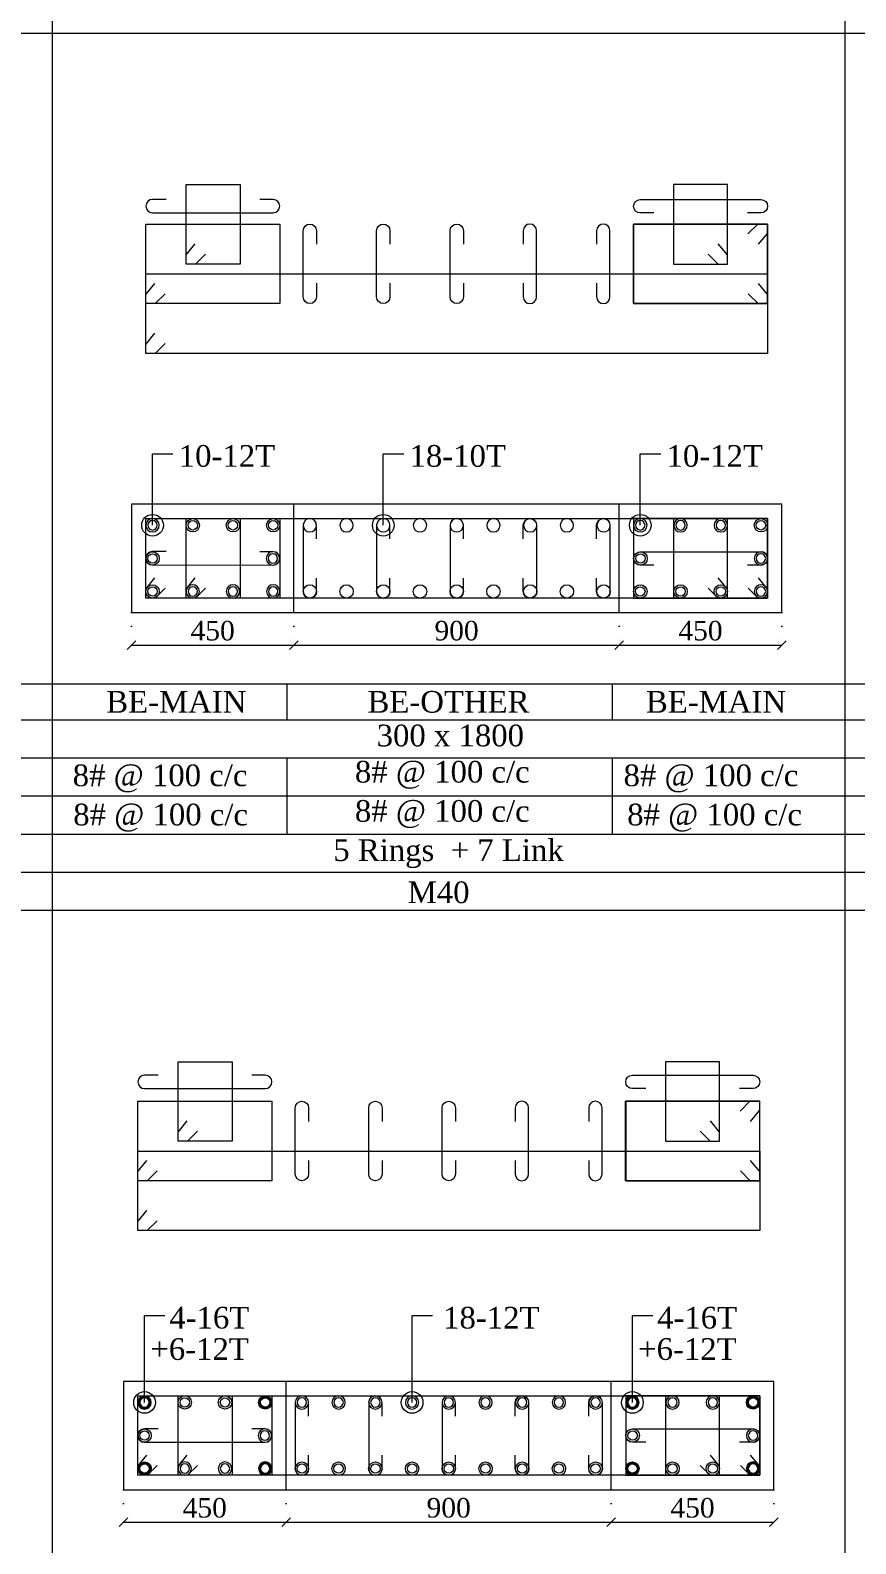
# Model space of a CAD drawing. Header units: millimetres. Extents: x 303 to 27724, y 300 to 68956.
# Drawn here: x 14502 to 16786, y 47778 to 51968 of the extents above; entities that cross this region are included whole.
import ezdxf

# ---------------------------------------------------------------- set-up
doc = ezdxf.new("R2010")
doc.units = ezdxf.units.MM
doc.linetypes.add('( Hidden )', pattern=[0.375, 0.25, -0.125])
doc.linetypes.add('DOT2', pattern=[0.125, 0, -0.125])
doc.layers.get('Defpoints').update_dxf_attribs({"lineweight": 0})
for name, color, linetype, lineweight in [('S-COL. STEEL DIA', 1, 'Continuous', 9), ('S-DIM FOOTING', 7, 'Continuous', 0), ('S-SECTION', 5, 'Continuous', 0), ('S-SECTION MARK', 7, 'Continuous', 0), ('S-SHEET', 7, 'Continuous', 0), ('S-STEEL', 1, 'Continuous', 9), ('S-STEEL-1', 1, 'Continuous', 0), ('S-STEEL-1 C.S.', 106, 'Continuous', 0), ('S-TEXT', 7, 'Continuous', 0)]:
    doc.layers.add(name, color=color, linetype=linetype, lineweight=lineweight)
doc.styles.add('AR', font='ARIALUNI.TTF', dxfattribs={"width": 0.8})
doc.styles.add('S-ROMANS', font='times.ttf')
doc.styles.add('TEXT', font='times.ttf')
doc.dimstyles.new('100', dxfattribs={"dimtxt": 180, "dimasz": 80, "dimexe": 0.18, "dimexo": 0.0625, "dimgap": 1, "dimtad": 1, "dimdec": 0, "dimzin": 0, "dimdsep": 46, "dimtxsty": 'AR', "dimblk": 'DOT', "dimcen": 0.09, "dimse1": 1, "dimse2": 1, "dimclrd": 50, "dimclrt": 256, "dimadec": 0, "dimazin": 0, "dimtfac": 1, "dimtdec": 0, "dimtix": 1, "dimtofl": 0, "dimtmove": 2, "dimatfit": 0, "dimfxl": 1, "dimtolj": 1, "dimtzin": 0, "dimlwd": -1, "dimarcsym": 0})
doc.dimstyles.new('SETU', dxfattribs={"dimtxt": 230, "dimasz": 0.2, "dimexe": 0.1, "dimexo": 0.1, "dimgap": 0.05, "dimtad": 1, "dimdec": 0, "dimzin": 0, "dimdsep": 46, "dimtxsty": 'TEXT', "dimblk": 'OBLIQUE', "dimcen": 0.09, "dimdle": 0.1, "dimclrd": 4, "dimclre": 256, "dimclrt": 256, "dimadec": 1, "dimazin": 0, "dimtfac": 1, "dimtdec": 0, "dimtix": 1, "dimtofl": 0, "dimtmove": 2, "dimatfit": 0, "dimfxl": 1, "dimtolj": 1, "dimtzin": 0, "dimlwd": -1, "dimlwe": -1, "dimarcsym": 1})

# ---------------------------------------------------------------- blocks, each defined once
blk = doc.blocks.new('*U4')
at = {"layer": 'S-COL. STEEL DIA'}
h = blk.add_hatch(color=256, dxfattribs=at)
h.dxf.hatch_style = 1
h.paths.add_polyline_path([(-18.5, 0, 1), (18.5, 0, 1)])
h.paths.add_polyline_path([(13, 0, -1), (-13, 0, -1)], flags=16)
at = {"layer": 'S-COL. STEEL DIA', "lineweight": 5}
for radius in [18.5, 13]:
    blk.add_circle((0, 0), radius, dxfattribs=at)
blk = doc.blocks.new('*U6')
at = {"layer": 'S-COL. STEEL DIA', "lineweight": 5}
for radius in [18.5, 13, 13]:
    blk.add_circle((0, 0), radius, dxfattribs=at)
blk = doc.blocks.new('_Oblique')
at = {"color": 0, "linetype": 'ByBlock', "lineweight": -2}
blk.add_line((-0.5, -0.5), (0.5, 0.5), dxfattribs=at)
blk = doc.blocks.new('*D2145')
at = {"layer": 'Defpoints', "color": 0}
for p in [(14759.7, 47927.7), (15209.7, 47927.7), (15209.7, 47837.8)]:
    blk.add_point(p, dxfattribs=at)
at = {"layer": 'S-DIM FOOTING', "linetype": 'DOT2', "ltscale": 300}
for p, q in [((14759.7, 47927.6), (14759.7, 47837.7)), ((15209.7, 47927.6), (15209.7, 47837.7))]:
    blk.add_line(p, q, dxfattribs=at)
at = {"layer": 'S-DIM FOOTING', "ltscale": 300}
blk.add_line((14759.5, 47837.8), (15209.8, 47837.8), dxfattribs=at)
at = {"layer": 'S-DIM FOOTING', "linetype": 'ByBlock', "xscale": 24, "yscale": 24, "zscale": 24, "rotation": 180}
blk.add_blockref('_Oblique', (14759.7, 47837.8), dxfattribs=at)
at = {"layer": 'S-DIM FOOTING', "linetype": 'ByBlock', "xscale": 24, "yscale": 24, "zscale": 24}
blk.add_blockref('_Oblique', (15209.7, 47837.8), dxfattribs=at)
at = {"layer": 'S-DIM FOOTING', "insert": (14984.7, 47877.3), "char_height": 54, "attachment_point": 5, "style": 'TEXT'}
blk.add_mtext('\\A1;450', dxfattribs=at)
blk = doc.blocks.new('*D2146')
at = {"layer": 'Defpoints', "color": 0}
for p in [(15209.7, 47927.7), (16109.7, 47927.7), (16109.7, 47837.8)]:
    blk.add_point(p, dxfattribs=at)
at = {"layer": 'S-DIM FOOTING', "linetype": 'DOT2', "ltscale": 300}
for p, q in [((15209.7, 47927.6), (15209.7, 47837.7)), ((16109.7, 47927.6), (16109.7, 47837.7))]:
    blk.add_line(p, q, dxfattribs=at)
at = {"layer": 'S-DIM FOOTING', "ltscale": 300}
blk.add_line((15209.5, 47837.8), (16109.8, 47837.8), dxfattribs=at)
at = {"layer": 'S-DIM FOOTING', "linetype": 'ByBlock', "xscale": 24, "yscale": 24, "zscale": 24, "rotation": 180}
blk.add_blockref('_Oblique', (15209.7, 47837.8), dxfattribs=at)
at = {"layer": 'S-DIM FOOTING', "linetype": 'ByBlock', "xscale": 24, "yscale": 24, "zscale": 24}
blk.add_blockref('_Oblique', (16109.7, 47837.8), dxfattribs=at)
at = {"layer": 'S-DIM FOOTING', "insert": (15659.7, 47877.4), "char_height": 54, "attachment_point": 5, "style": 'TEXT'}
blk.add_mtext('\\A1;900', dxfattribs=at)
blk = doc.blocks.new('*D2147')
at = {"layer": 'Defpoints', "color": 0}
for p in [(16109.7, 47927.7), (16559.7, 47927.7), (16559.7, 47837.8)]:
    blk.add_point(p, dxfattribs=at)
at = {"layer": 'S-DIM FOOTING', "linetype": 'DOT2', "ltscale": 300}
for p, q in [((16109.7, 47927.6), (16109.7, 47837.7)), ((16559.7, 47927.6), (16559.7, 47837.7))]:
    blk.add_line(p, q, dxfattribs=at)
at = {"layer": 'S-DIM FOOTING', "ltscale": 300}
blk.add_line((16109.5, 47837.8), (16559.8, 47837.8), dxfattribs=at)
at = {"layer": 'S-DIM FOOTING', "linetype": 'ByBlock', "xscale": 24, "yscale": 24, "zscale": 24, "rotation": 180}
blk.add_blockref('_Oblique', (16109.7, 47837.8), dxfattribs=at)
at = {"layer": 'S-DIM FOOTING', "linetype": 'ByBlock', "xscale": 24, "yscale": 24, "zscale": 24}
blk.add_blockref('_Oblique', (16559.7, 47837.8), dxfattribs=at)
at = {"layer": 'S-DIM FOOTING', "insert": (16334.7, 47877.3), "char_height": 54, "attachment_point": 5, "style": 'TEXT'}
blk.add_mtext('\\A1;450', dxfattribs=at)
blk = doc.blocks.new('_Dot')
at = {"linetype": 'ByBlock', "lineweight": -2}
blk.add_line((-0.5, 0), (-1, 0), dxfattribs=at)
at = {"linetype": 'ByBlock', "const_width": 0.5}
blk.add_lwpolyline([(-0.25, 0, 1), (0.25, 0, 1)], format="xyb", close=True, dxfattribs=at)
blk = doc.blocks.new('*D2148')
at = {"layer": 'Defpoints', "color": 0}
for p in [(14781.6, 50355.7), (15231.6, 50355.7), (15231.6, 50265.9)]:
    blk.add_point(p, dxfattribs=at)
at = {"layer": 'S-DIM FOOTING', "linetype": 'DOT2', "ltscale": 300}
for p, q in [((14781.6, 50355.6), (14781.6, 50265.7)), ((15231.6, 50355.6), (15231.6, 50265.7))]:
    blk.add_line(p, q, dxfattribs=at)
at = {"layer": 'S-DIM FOOTING', "ltscale": 300}
blk.add_line((14781.5, 50265.9), (15231.8, 50265.9), dxfattribs=at)
at = {"layer": 'S-DIM FOOTING', "linetype": 'ByBlock', "xscale": 24, "yscale": 24, "zscale": 24, "rotation": 180}
blk.add_blockref('_Oblique', (14781.6, 50265.9), dxfattribs=at)
at = {"layer": 'S-DIM FOOTING', "linetype": 'ByBlock', "xscale": 24, "yscale": 24, "zscale": 24}
blk.add_blockref('_Oblique', (15231.6, 50265.9), dxfattribs=at)
at = {"layer": 'S-DIM FOOTING', "insert": (15006.6, 50305.3), "char_height": 54, "attachment_point": 5, "style": 'TEXT'}
blk.add_mtext('\\A1;450', dxfattribs=at)
blk = doc.blocks.new('*D2149')
at = {"layer": 'Defpoints', "color": 0}
for p in [(15231.6, 50355.7), (16131.6, 50355.7), (16131.6, 50265.9)]:
    blk.add_point(p, dxfattribs=at)
at = {"layer": 'S-DIM FOOTING', "linetype": 'DOT2', "ltscale": 300}
for p, q in [((15231.6, 50355.6), (15231.6, 50265.7)), ((16131.6, 50355.6), (16131.6, 50265.7))]:
    blk.add_line(p, q, dxfattribs=at)
at = {"layer": 'S-DIM FOOTING', "ltscale": 300}
blk.add_line((15231.5, 50265.9), (16131.8, 50265.9), dxfattribs=at)
at = {"layer": 'S-DIM FOOTING', "linetype": 'ByBlock', "xscale": 24, "yscale": 24, "zscale": 24, "rotation": 180}
blk.add_blockref('_Oblique', (15231.6, 50265.9), dxfattribs=at)
at = {"layer": 'S-DIM FOOTING', "linetype": 'ByBlock', "xscale": 24, "yscale": 24, "zscale": 24}
blk.add_blockref('_Oblique', (16131.6, 50265.9), dxfattribs=at)
at = {"layer": 'S-DIM FOOTING', "insert": (15681.6, 50305.4), "char_height": 54, "attachment_point": 5, "style": 'TEXT'}
blk.add_mtext('\\A1;900', dxfattribs=at)
blk = doc.blocks.new('*D2150')
at = {"layer": 'Defpoints', "color": 0}
for p in [(16131.6, 50355.7), (16581.6, 50355.7), (16581.6, 50265.9)]:
    blk.add_point(p, dxfattribs=at)
at = {"layer": 'S-DIM FOOTING', "linetype": 'DOT2', "ltscale": 300}
for p, q in [((16131.6, 50355.6), (16131.6, 50265.7)), ((16581.6, 50355.6), (16581.6, 50265.7))]:
    blk.add_line(p, q, dxfattribs=at)
at = {"layer": 'S-DIM FOOTING', "ltscale": 300}
blk.add_line((16131.5, 50265.9), (16581.8, 50265.9), dxfattribs=at)
at = {"layer": 'S-DIM FOOTING', "linetype": 'ByBlock', "xscale": 24, "yscale": 24, "zscale": 24, "rotation": 180}
blk.add_blockref('_Oblique', (16131.6, 50265.9), dxfattribs=at)
at = {"layer": 'S-DIM FOOTING', "linetype": 'ByBlock', "xscale": 24, "yscale": 24, "zscale": 24}
blk.add_blockref('_Oblique', (16581.6, 50265.9), dxfattribs=at)
at = {"layer": 'S-DIM FOOTING', "insert": (16356.6, 50305.3), "char_height": 54, "attachment_point": 5, "style": 'TEXT'}
blk.add_mtext('\\A1;450', dxfattribs=at)
blk = doc.blocks.new('*U74')
at = {"layer": 'S-COL. STEEL DIA', "lineweight": 5}
blk.add_circle((0, 0), 18.5, dxfattribs=at)

msp = doc.modelspace()

# ---------------------------------------------------------------- linework, layer by layer
at = {"layer": 'S-SECTION'}
for points, elevation in [([(16581.6, 50355.7), (16581.6, 50655.7), (14781.6, 50655.7), (14781.6, 50355.7)], 1.2), ([(16559.7, 47927.7), (16559.7, 48227.7), (14759.7, 48227.7), (14759.7, 47927.7)], 3.6)]:
    msp.add_lwpolyline(points, close=True, dxfattribs=dict(at, elevation=elevation))
at = {"layer": 'S-SHEET'}
for p, q in [((14562.7, 68956, 0.5), (14562.7, 299.8, 1)), ((16756.3, 68956, 1.3), (16756.3, 299.8, 1.9)), ((303, 50158.7, 7.2), (27724.1, 50158.7, 7.2)), ((15212.1, 50158.5, 0.5), (15212.1, 50059, 0.5)), ((16112.1, 50158.5, 0.5), (16112.1, 50059, 0.5)), ((303, 50059.1, -0.9), (27724.1, 50059.1, -0.9)), ((303, 49953.9, -0.9), (27724.1, 49953.9, -0.9)), ((303, 49953.9, -0.9), (27724.1, 49953.9, -0.9)), ((15212.1, 49953.7, 0.5), (15212.1, 49742.4, 0.5)), ((16112.1, 49953.7, 0.5), (16112.1, 49742.4, 0.5)), ((303, 49848.1, -0.9), (27724.1, 49848.1, -0.9)), ((303, 49742.6, -0.9), (27724.1, 49742.6, -0.9)), ((303, 49637.1, -0.9), (27724.1, 49637.1, -0.9))]:
    msp.add_line(p, q, dxfattribs=at)
at = {"layer": 'S-SHEET', "color": 0}
for p, q in [((303, 51959.6, -0.9), (27724.1, 51959.6, -0.9)), ((303, 49531.6, -0.9), (27724.1, 49531.6, -0.9))]:
    msp.add_line(p, q, dxfattribs=at)
at = {"layer": 'S-STEEL', "color": 3}
for points, elevation in [([(14877.8, 51499.4), (14840.1, 51499.4, 1), (14840.1, 51462.5), (15174, 51462.2, 1), (15174, 51499.1), (15136.8, 51499.1)], 0.9), ([(16227.8, 51461.8), (16190.1, 51461.8, -1), (16190.1, 51498.8), (16524, 51499, -1), (16524, 51462.1), (16486.8, 51462.1)], 0.9), ([(15294, 51267.3), (15294, 51229.6, -1), (15257.1, 51229.6), (15257.1, 51412.7, -1), (15294, 51412.7), (15294, 51375.5)], 1.2), ([(15497.3, 51267.3), (15497.3, 51229.6, -1), (15460.4, 51229.6), (15460.4, 51412.7, -1), (15497.3, 51412.7), (15497.3, 51375.5)], 1.2), ([(15700.5, 51267.3), (15700.5, 51229.6, -1), (15663.6, 51229.6), (15663.6, 51412.7, -1), (15700.5, 51412.7), (15700.5, 51375.5)], 1.2), ([(15866, 51267.3), (15866, 51229.6, 1), (15902.9, 51229.6), (15902.9, 51412.7, 1), (15866, 51412.7), (15866, 51375.5)], 1.2), ([(16069.2, 51267.3), (16069.2, 51229.6, 1), (16106.1, 51229.6), (16106.1, 51412.7, 1), (16069.2, 51412.7), (16069.2, 51375.5)], 1.2), ([(15294, 50559.6), (15294, 50597.3, 1), (15257.1, 50597.3), (15257.1, 50414.2, 1), (15294, 50414.2), (15294, 50451.4)], 1.2), ([(15497.3, 50559.6), (15497.3, 50597.3, 1), (15460.4, 50597.3), (15460.4, 50414.2, 1), (15497.3, 50414.2), (15497.3, 50451.4)], 1.2), ([(15700.5, 50559.6), (15700.5, 50597.3, 1), (15663.6, 50597.3), (15663.6, 50414.2, 1), (15700.5, 50414.2), (15700.5, 50451.4)], 1.2), ([(15866, 50559.6), (15866, 50597.3, -1), (15902.9, 50597.3), (15902.9, 50414.2, -1), (15866, 50414.2), (15866, 50451.4)], 1.2), ([(16069.2, 50559.6), (16069.2, 50597.3, -1), (16106.1, 50597.3), (16106.1, 50414.2, -1), (16069.2, 50414.2), (16069.2, 50451.4)], 1.2), ([(14877.8, 50524.4), (14840.1, 50524.4, 1), (14840.1, 50487.5), (15174, 50487.2, 1), (15174, 50524.1), (15136.8, 50524.1)], 0.9), ([(16227.8, 50486.9), (16190.1, 50486.9, -1), (16190.1, 50523.8), (16524, 50524.1, -1), (16524, 50487.2), (16486.8, 50487.2)], 0.9), ([(14855.8, 49075), (14818.1, 49075, 1), (14818.1, 49038.1), (15152, 49038.1, 1), (15152, 49075), (15114.8, 49075)], 3.6), ([(16205.8, 49038.1), (16168.1, 49038.1, -1), (16168.1, 49075), (16502, 49075, -1), (16502, 49038.1), (16464.8, 49038.1)], 3.6), ([(15272.1, 48839.3), (15272.1, 48801.5, -1), (15235.2, 48801.5), (15235.2, 48984.6, -1), (15272.1, 48984.6), (15272.1, 48947.4)], 3.6), ([(15475.3, 48839.3), (15475.3, 48801.5, -1), (15438.4, 48801.5), (15438.4, 48984.6, -1), (15475.3, 48984.6), (15475.3, 48947.4)], 3.6), ([(15678.5, 48839.3), (15678.5, 48801.5, -1), (15641.6, 48801.5), (15641.6, 48984.6, -1), (15678.5, 48984.6), (15678.5, 48947.4)], 3.6), ([(15844, 48839.3), (15844, 48801.5, 1), (15880.9, 48801.5), (15880.9, 48984.6, 1), (15844, 48984.6), (15844, 48947.4)], 3.6), ([(16047.3, 48839.3), (16047.3, 48801.5, 1), (16084.2, 48801.5), (16084.2, 48984.6, 1), (16047.3, 48984.6), (16047.3, 48947.4)], 3.6), ([(15272.1, 48131.5), (15272.1, 48169.2, 1), (15235.2, 48169.2), (15235.2, 47986.1, 1), (15272.1, 47986.1), (15272.1, 48023.4)], 3.6), ([(15475.3, 48131.5), (15475.3, 48169.2, 1), (15438.4, 48169.2), (15438.4, 47986.1, 1), (15475.3, 47986.1), (15475.3, 48023.4)], 3.6), ([(15678.5, 48131.5), (15678.5, 48169.2, 1), (15641.6, 48169.2), (15641.6, 47986.1, 1), (15678.5, 47986.1), (15678.5, 48023.4)], 3.6), ([(15844, 48131.5), (15844, 48169.2, -1), (15880.9, 48169.2), (15880.9, 47986.1, -1), (15844, 47986.1), (15844, 48023.4)], 3.6), ([(16047.3, 48131.5), (16047.3, 48169.2, -1), (16084.2, 48169.2), (16084.2, 47986.1, -1), (16047.3, 47986.1), (16047.3, 48023.4)], 3.6), ([(14855.8, 48096.1), (14818.1, 48096.1, 1), (14818.1, 48059.2), (15152, 48059.2, 1), (15152, 48096.1), (15114.8, 48096.1)], 3.6), ([(16205.8, 48059.2), (16168.1, 48059.2, -1), (16168.1, 48096.1), (16502, 48096.1, -1), (16502, 48059.2), (16464.8, 48059.2)], 3.6)]:
    msp.add_lwpolyline(points, format="xyb", dxfattribs=dict(at, elevation=elevation))
at = {"layer": 'S-STEEL', "color": 1}
for points, elevation in [([(16488.1, 51403.9), (16515.6, 51431.2), (16541.7, 51431.2), (16541.7, 51211.2), (16170.9, 51211.2), (16170.9, 51431.2), (16541.7, 51431.2), (16541.7, 51406.2), (16516.5, 51375.3)], 1.2), ([(14875.2, 51100.5), (14847.7, 51073.1), (14821.6, 51073.1), (14821.6, 51293.1), (16542.4, 51293.1), (16542.4, 51073.1), (14821.6, 51073.1), (14821.6, 51098.2), (14846.8, 51129)], 1.2), ([(14875.2, 50423.1), (14847.7, 50395.7), (14821.6, 50395.7), (14821.6, 50615.7), (16542.4, 50615.7), (16542.4, 50395.7), (14821.6, 50395.7), (14821.6, 50420.8), (14846.8, 50451.6)], 1.2), ([(16466.1, 48975.9), (16493.6, 49003.2), (16519.7, 49003.2), (16519.7, 48783.2), (16148.9, 48783.2), (16148.9, 49003.2), (16519.7, 49003.2), (16519.7, 48978.1), (16494.5, 48947.3)], 3.6), ([(14853.2, 48672.4), (14825.7, 48645.1), (14799.6, 48645.1), (14799.7, 48865.1), (16520.5, 48865.1), (16520.4, 48645.1), (14799.6, 48645.1), (14799.6, 48670.1), (14824.8, 48701)], 3.6), ([(14853.2, 47995), (14825.7, 47967.7), (14799.6, 47967.7), (14799.7, 48187.7), (16520.5, 48187.7), (16520.4, 47967.7), (14799.6, 47967.7), (14799.6, 47992.7), (14824.8, 48023.6)], 3.6)]:
    msp.add_lwpolyline(points, dxfattribs=dict(at, elevation=elevation))
at = {"layer": 'S-STEEL-1', "color": 41}
for points, elevation in [([(14986.5, 51347.9), (14959, 51320.6), (14932.9, 51320.6), (14932.9, 51540.6), (15082.3, 51540.6), (15082.3, 51320.6), (14932.9, 51320.6), (14932.9, 51345.6), (14958.1, 51376.5)], 1.2), ([(16377.6, 51347.9), (16405.1, 51320.6), (16431.2, 51320.6), (16431.1, 51540.6), (16281.7, 51540.6), (16281.7, 51320.6), (16431.2, 51320.6), (16431.2, 51345.6), (16406, 51376.5)], 1.2), ([(14986.5, 50423.1), (14959, 50395.7), (14932.9, 50395.7), (14932.9, 50615.7), (15082.3, 50615.7), (15082.3, 50395.7), (14932.9, 50395.7), (14932.9, 50420.8), (14958.1, 50451.6)], 1.2), ([(16377.6, 50423.1), (16405.1, 50395.7), (16431.2, 50395.7), (16431.1, 50615.7), (16281.7, 50615.7), (16281.7, 50395.7), (16431.2, 50395.7), (16431.2, 50420.8), (16406, 50451.6)], 1.2), ([(14964.5, 48919.9), (14937, 48892.6), (14910.9, 48892.6), (14910.9, 49112.6), (15060.4, 49112.6), (15060.4, 48892.6), (14910.9, 48892.6), (14910.9, 48917.6), (14936.1, 48948.5)], 3.6), ([(16355.6, 48919.9), (16383.1, 48892.6), (16409.2, 48892.6), (16409.2, 49112.6), (16259.7, 49112.6), (16259.7, 48892.6), (16409.2, 48892.6), (16409.2, 48917.6), (16384, 48948.5)], 3.6), ([(14964.5, 47995), (14937, 47967.7), (14910.9, 47967.7), (14910.9, 48187.7), (15060.4, 48187.7), (15060.4, 47967.7), (14910.9, 47967.7), (14910.9, 47992.7), (14936.1, 48023.6)], 3.6), ([(16355.6, 47995), (16383.1, 47967.7), (16409.2, 47967.7), (16409.2, 48187.7), (16259.7, 48187.7), (16259.7, 47967.7), (16409.2, 47967.7), (16409.2, 47992.7), (16384, 48023.6)], 3.6)]:
    msp.add_lwpolyline(points, dxfattribs=dict(at, elevation=elevation))
at = {"layer": 'S-STEEL-1', "color": 6}
for points, elevation in [([(14875.2, 51238.5), (14847.7, 51211.2), (14821.6, 51211.2), (14821.6, 51431.2), (15192.4, 51431.2), (15192.4, 51211.2), (14821.6, 51211.2), (14821.6, 51236.2), (14846.8, 51267.1)], 1.2), ([(16488.9, 51238.5), (16516.4, 51211.2), (16542.4, 51211.2), (16542.4, 51431.2), (16171.6, 51431.2), (16171.6, 51211.2), (16542.4, 51211.2), (16542.4, 51236.2), (16517.3, 51267.1)], 1.2), ([(14875.2, 50423.1), (14847.7, 50395.7), (14821.6, 50395.7), (14821.6, 50615.7), (15192.4, 50615.7), (15192.4, 50395.7), (14821.6, 50395.7), (14821.6, 50420.8), (14846.8, 50451.6)], 1.2), ([(16488.9, 50423.1), (16516.4, 50395.7), (16542.4, 50395.7), (16542.4, 50615.7), (16171.6, 50615.7), (16171.6, 50395.7), (16542.4, 50395.7), (16542.4, 50420.8), (16517.3, 50451.6)], 1.2), ([(14853.2, 48810.5), (14825.7, 48783.2), (14799.6, 48783.2), (14799.7, 49003.2), (15170.5, 49003.2), (15170.4, 48783.2), (14799.6, 48783.2), (14799.6, 48808.2), (14824.8, 48839.1)], 3.6), ([(16466.9, 48810.5), (16494.4, 48783.2), (16520.5, 48783.2), (16520.5, 49003.2), (16149.7, 49003.2), (16149.7, 48783.2), (16520.5, 48783.2), (16520.5, 48808.2), (16495.3, 48839.1)], 3.6), ([(14853.2, 47995), (14825.7, 47967.7), (14799.6, 47967.7), (14799.7, 48187.7), (15170.5, 48187.7), (15170.4, 47967.7), (14799.6, 47967.7), (14799.6, 47992.7), (14824.8, 48023.6)], 3.6), ([(16466.9, 47995), (16494.4, 47967.7), (16520.5, 47967.7), (16520.5, 48187.7), (16149.7, 48187.7), (16149.7, 47967.7), (16520.5, 47967.7), (16520.5, 47992.7), (16495.3, 48023.6)], 3.6)]:
    msp.add_lwpolyline(points, dxfattribs=dict(at, elevation=elevation))
at = {"layer": 'S-STEEL-1 C.S.', "color": 8, "linetype": '( Hidden )'}
for p, q in [((15231.6, 50355.7, 1.2), (15231.6, 50655.7, 1.2)), ((16131.6, 50355.7, 1.2), (16131.6, 50655.7, 1.2)), ((15209.7, 47927.7, 3.6), (15209.7, 48227.7, 3.6)), ((16109.7, 47927.7, 3.6), (16109.7, 48227.7, 3.6))]:
    msp.add_line(p, q, dxfattribs=at)

# ---------------------------------------------------------------- block references
at = {"layer": 'S-COL. STEEL DIA', "xscale": -1, "rotation": 180}
for name, p in [('*U6', (14840.1, 50597.3, 1.2)), ('*U74', (15275.6, 50597.3, 1.2)), ('*U74', (15377.2, 50597.3, 1.2)), ('*U74', (15478.8, 50597.3, 1.2)), ('*U74', (15580.4, 50597.3, 1.2)), ('*U74', (15682, 50597.3, 1.2)), ('*U74', (15783.7, 50597.3, 1.2)), ('*U74', (15885.3, 50597.3, 1.2)), ('*U74', (15986.9, 50597.3, 1.2)), ('*U74', (16088.5, 50597.3, 1.2)), ('*U6', (16190.1, 50597.3, 1.2)), ('*U6', (16301.4, 50597.3, 1.2)), ('*U6', (16412.7, 50597.3, 1.2)), ('*U4', (14818.1, 48169.2, 3.6)), ('*U6', (15253.6, 48169.2, 3.6)), ('*U6', (15355.2, 48169.2, 3.6)), ('*U6', (15456.8, 48169.2, 3.6)), ('*U6', (15558.4, 48169.2, 3.6)), ('*U6', (15660.1, 48169.2, 3.6)), ('*U6', (15761.7, 48169.2, 3.6)), ('*U6', (15863.3, 48169.2, 3.6)), ('*U6', (15964.9, 48169.2, 3.6)), ('*U6', (16066.5, 48169.2, 3.6)), ('*U4', (16168.1, 48169.2, 3.6)), ('*U6', (16279.4, 48169.2, 3.6)), ('*U6', (16390.7, 48169.2, 3.6))]:
    msp.add_blockref(name, p, dxfattribs=at)
at = {"layer": 'S-COL. STEEL DIA', "rotation": 180}
for name, p in [('*U6', (14951.4, 50597.3, 1.2)), ('*U6', (15062.7, 50597.3, 1.2)), ('*U6', (15174, 50597.3, 1.2)), ('*U6', (16524, 50597.3, 1.2)), ('*U6', (14929.4, 48169.2, 3.6)), ('*U6', (15040.7, 48169.2, 3.6)), ('*U4', (15152, 48169.2, 3.6)), ('*U4', (16502, 48169.2, 3.6))]:
    msp.add_blockref(name, p, dxfattribs=at)
at = {"layer": 'S-COL. STEEL DIA'}
for name, p in [('*U6', (14840.1, 50505.7, 1.2)), ('*U6', (16190.9, 50505.7, 1.2)), ('*U6', (14840.1, 50414.2, 1.2)), ('*U74', (15275.6, 50414.2, 1.2)), ('*U74', (15377.2, 50414.2, 1.2)), ('*U74', (15478.8, 50414.2, 1.2)), ('*U74', (15580.4, 50414.2, 1.2)), ('*U74', (15682, 50414.2, 1.2)), ('*U74', (15783.7, 50414.2, 1.2)), ('*U74', (15885.3, 50414.2, 1.2)), ('*U74', (15986.9, 50414.2, 1.2)), ('*U74', (16088.5, 50414.2, 1.2)), ('*U6', (16190.1, 50414.2, 1.2)), ('*U6', (16301.4, 50414.2, 1.2)), ('*U6', (16412.7, 50414.2, 1.2)), ('*U6', (14818.1, 48077.7, 3.6)), ('*U6', (16168.9, 48077.7, 3.6)), ('*U4', (14818.1, 47986.1, 3.6)), ('*U6', (15253.6, 47986.1, 3.6)), ('*U6', (15355.2, 47986.1, 3.6)), ('*U6', (15456.8, 47986.1, 3.6)), ('*U6', (15558.4, 47986.1, 3.6)), ('*U6', (15660.1, 47986.1, 3.6)), ('*U6', (15761.7, 47986.1, 3.6)), ('*U6', (15863.3, 47986.1, 3.6)), ('*U6', (15964.9, 47986.1, 3.6)), ('*U6', (16066.5, 47986.1, 3.6)), ('*U4', (16168.1, 47986.1, 3.6)), ('*U6', (16279.4, 47986.1, 3.6)), ('*U6', (16390.7, 47986.1, 3.6))]:
    msp.add_blockref(name, p, dxfattribs=at)
at = {"layer": 'S-COL. STEEL DIA', "xscale": -1}
for name, p in [('*U6', (15173.2, 50505.7, 1.2)), ('*U6', (16524, 50505.7, 1.2)), ('*U6', (14951.4, 50414.2, 1.2)), ('*U6', (15062.7, 50414.2, 1.2)), ('*U6', (15174, 50414.2, 1.2)), ('*U6', (16524, 50414.2, 1.2)), ('*U6', (15151.2, 48077.7, 3.6)), ('*U6', (16502, 48077.7, 3.6)), ('*U6', (14929.4, 47986.1, 3.6)), ('*U6', (15040.7, 47986.1, 3.6)), ('*U4', (15152, 47986.1, 3.6)), ('*U4', (16502, 47986.1, 3.6))]:
    msp.add_blockref(name, p, dxfattribs=at)

# ---------------------------------------------------------------- texts
at = {"layer": 'S-TEXT', "color": 7, "style": 'TEXT'}
for s, p in [('10-12T', (14912.7, 50759.3, 1.2)), ('18-10T', (15551.4, 50759.3, 1.2)), ('10-12T', (16262.7, 50759.3, 1.2)), ('4-16T', (14886.5, 48373.9, 3.6)), ('18-12T', (15644.3, 48373.9, 3.6)), ('4-16T', (16236.5, 48373.9, 3.6)), ('+6-12T', (14834.1, 48287.1, 3.6)), ('+6-12T', (16184.1, 48287.1, 3.6))]:
    msp.add_text(s, height=60, dxfattribs=at).set_placement(p)
at = {"layer": 'S-TEXT', "style": 'S-ROMANS'}
for s, p in [('BE-MAIN ', (14712.2, 50078.7, 0.5)), ('BE-OTHER', (15435.2, 50078.7, 0.5)), ('BE-MAIN ', (16205.7, 50078.7, 0.5)), ('300 x 1800', (15460.4, 49985.5, 0.5)), ('8# @ 100 c/c', (15400.2, 49885.2, 0.5)), ('8# @ 100 c/c', (14619.2, 49875.2, 0.5)), ('8# @ 100 c/c', (16143.7, 49875.2, 0.5)), ('8# @ 100 c/c', (14620.7, 49766.6, 0.5)), ('8# @ 100 c/c', (15400.2, 49776.6, 0.5)), ('8# @ 100 c/c', (16153.7, 49766.6, 0.5)), ('5 Rings  + 7 Link', (15340.4, 49668.1, 0.5)), ('M40', (15546.3, 49551.4, 0.5))]:
    msp.add_text(s, height=60, dxfattribs=at).set_placement(p)

# ---------------------------------------------------------------- dimensions: what is measured, and where the dimension line sits
at = {"layer": 'S-DIM FOOTING', "ltscale": 300}
for base, p1, p2, picture, middle in [((15231.6, 50265.9, 0.9), (14781.6, 50355.7, 1.2), (15231.6, 50355.7, 1.2), '*D2148', (15006.6, 50305.3, 0.9)), ((16131.6, 50265.9, 0.9), (15231.6, 50355.7, 1.2), (16131.6, 50355.7, 1.2), '*D2149', (15681.6, 50305.4, 0.9)), ((16581.6, 50265.9, 0.9), (16131.6, 50355.7, 1.2), (16581.6, 50355.7, 1.2), '*D2150', (16356.6, 50305.3, 0.9)), ((15209.7, 47837.8, 3.2), (14759.7, 47927.7, 3.6), (15209.7, 47927.7, 3.6), '*D2145', (14984.7, 47877.3, 3.2)), ((16109.7, 47837.8, 3.2), (15209.7, 47927.7, 3.6), (16109.7, 47927.7, 3.6), '*D2146', (15659.7, 47877.4, 3.2)), ((16559.7, 47837.8, 3.2), (16109.7, 47927.7, 3.6), (16559.7, 47927.7, 3.6), '*D2147', (16334.7, 47877.3, 3.2))]:
    dim = msp.add_linear_dim(base=base, p1=p1, p2=p2, angle=180, dimstyle='SETU', override={"dimscale": 1.2, "dimtxt": 45, "dimasz": 20, "dimgap": 10, "dimblk1": 'Oblique', "dimblk2": 'Oblique', "dimsah": 1, "dimclrd": 256, "dimarcsym": 1}, dxfattribs=at)
    dim.commit()
    dim.dimension.update_dxf_attribs({"geometry": picture, "text_midpoint": middle})

# ---------------------------------------------------------------- leaders
at = {"layer": 'S-SECTION MARK'}
for points in [[(14840.1, 50597.3, 1.2), (14840.1, 50795.2, 1.2), (14896.5, 50795.2, 1.2)], [(15478.8, 50597.3, 1.2), (15478.8, 50795.2, 1.2), (15535.2, 50795.2, 1.2)], [(16190.1, 50597.3, 1.2), (16190.1, 50795.2, 1.2), (16246.5, 50795.2, 1.2)], [(14818.1, 48169.2, 3.6), (14818.1, 48409.8, 3.6), (14874.5, 48409.8, 3.6)], [(15558.4, 48169.2, 3.6), (15558.4, 48409.8, 3.6), (15614.9, 48409.8, 3.6)], [(16168.1, 48169.2, 3.6), (16168.1, 48409.8, 3.6), (16224.5, 48409.8, 3.6)]]:
    msp.add_leader(points, dimstyle='100', override={"dimasz": 60, "dimtad": 0, "dimclrd": 256, "dimldrblk": 'DotBlank', "dimfxl": 50, "dimfxlon": 1, "dimarcsym": 1}, dxfattribs=at)

doc.saveas('drawing.dxf')
